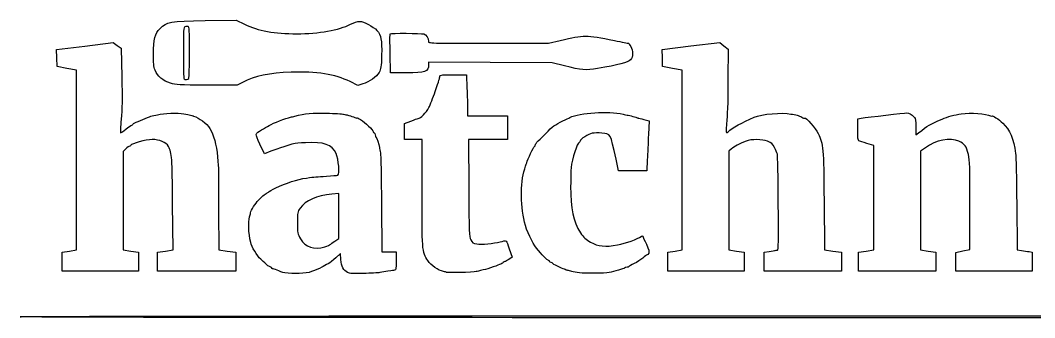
# Model space of a CAD drawing. Extents: x 1.8 to 46.9, y 1982.2 to 1997.9.
# Drawn here: x 1.77 to 23.91, y 1984.68 to 1991.17 of the extents above; entities that cross this region are included whole.
import ezdxf

# ---------------------------------------------------------------- set-up
doc = ezdxf.new("R2010")
doc.units = 0
doc.layers.add('Image', color=7, linetype='CONTINUOUS')

msp = doc.modelspace()

# ---------------------------------------------------------------- linework, layer by layer
at = {"layer": 'Image', "color": 7}
for points in [[(5.809906, 1991.165619), (6.485226, 1991.173674), (6.663378, 1991.089177)], [(2.68862, 1985.900993), (2.68862, 1986.106216), (2.844742, 1986.132923), (3.000864, 1986.159631), (3.000864, 1988.12181), (3.000864, 1990.08399), (2.787502, 1990.122749), (2.57414, 1990.161509), (2.568297, 1990.349501), (2.562447, 1990.537493), (3.182467, 1990.611435), (3.802487, 1990.685378), (3.888614, 1990.624283), (3.97474, 1990.563188), (3.988824, 1989.935326)], [(11.991435, 1990.670937), (13.300647, 1990.670937), (13.557882, 1990.731785)], [(15.907214, 1985.900993), (15.907214, 1986.106303), (16.063336, 1986.131488), (16.219457, 1986.156673), (16.219457, 1988.120189), (16.219457, 1990.083716), (16.006095, 1990.123623), (15.792733, 1990.163531), (15.786958, 1990.350388), (15.781183, 1990.537245), (16.411379, 1990.611765), (17.041577, 1990.686285), (17.130523, 1990.6134), (17.219469, 1990.540515), (17.218926, 1989.903114)], [(10.196579, 1990.025633), (9.854507, 1990.025633), (9.845188, 1990.447181)], [(13.648696, 1990.176429), (13.378067, 1990.242977), (12.030188, 1990.249652), (10.682308, 1990.256327), (10.682308, 1990.205132)], [(5.449357, 1989.905071), (5.449518, 1989.905092)], [(6.622971, 1989.815179), (6.50849, 1989.755112), (5.842356, 1989.756237)], [(9.24759, 1989.782902), (9.140204, 1989.751424), (8.969255, 1989.835806)], [(11.220126, 1989.983995), (11.508323, 1989.983995), (11.521875, 1989.687357)], [(11.535435, 1989.239799), (11.535517, 1989.088877), (11.972666, 1989.088877), (12.409818, 1989.088877), (12.409818, 1988.828668), (12.409818, 1988.568458), (11.981688, 1988.568458), (11.553577, 1988.568458), (11.560177, 1987.512012)], [(10.541797, 1987.439167), (10.546822, 1988.568469), (10.354267, 1988.568472), (10.161713, 1988.568473), (10.161713, 1988.743203), (10.161713, 1988.917929), (10.297241, 1988.972184)], [(15.383977, 1989.00724), (15.49564, 1988.979482), (15.48262, 1988.675085)], [(20.049739, 1988.784477), (20.049739, 1989.022694), (20.127811, 1989.034686)], [(21.319587, 1988.846344), (21.319587, 1988.669305), (21.376827, 1988.713644)], [(7.241603, 1988.310731), (7.100601, 1988.256214), (7.000869, 1988.469589)], [(20.070551, 1985.901306), (20.070551, 1986.106927), (20.23709, 1986.132839), (20.403629, 1986.158744), (20.403629, 1987.299081), (20.403629, 1988.439427), (20.252715, 1988.484097)], [(4.07709, 1988.36438), (4.021153, 1988.306), (4.021153, 1987.23242), (4.021153, 1986.15884), (4.187692, 1986.132935), (4.35423, 1986.107023), (4.35423, 1985.901401), (4.35423, 1985.695778), (3.521567, 1985.695778), (2.688899, 1985.695778), (2.688899, 1985.901), (2.68862, 1985.900993)], [(17.297259, 1988.362924), (17.239786, 1988.311699), (17.239786, 1987.235219), (17.239786, 1986.158736), (17.406323, 1986.132823), (17.572864, 1986.106911), (17.572864, 1985.90129), (17.572864, 1985.695666), (16.740145, 1985.695666), (15.907478, 1985.695666), (15.907478, 1985.900982), (15.907214, 1985.900993)], [(21.526058, 1988.390232), (21.423642, 1988.315059), (21.423642, 1987.236908), (21.423642, 1986.158758), (21.590181, 1986.132845), (21.75672, 1986.10694), (21.75672, 1985.90132), (21.75672, 1985.695696), (20.913643, 1985.695696), (20.070566, 1985.695696), (20.070551, 1985.901306)], [(15.457105, 1988.12609), (15.44461, 1987.881493), (15.137864, 1987.881493), (14.831103, 1987.881493), (14.775385, 1988.136496)], [(8.636965, 1986.349182), (8.725456, 1986.409197), (8.725456, 1986.897671), (8.725456, 1987.386146), (8.574543, 1987.372226)], [(6.098755, 1987.003821), (6.102737, 1986.15737), (6.290083, 1986.13178), (6.47743, 1986.10619), (6.47743, 1985.900978), (6.47743, 1985.695767), (5.623965, 1985.695767), (4.77048, 1985.695767), (4.77048, 1985.90139), (4.77048, 1986.107011), (4.938427, 1986.133134), (5.106374, 1986.159264), (5.097866, 1987.160905)], [(9.656179, 1987.158122), (9.664459, 1986.112084), (9.819358, 1986.112084), (9.974257, 1986.112084), (9.974257, 1985.914325)], [(19.316018, 1987.232487), (19.324501, 1986.156851), (19.510359, 1986.131449), (19.696217, 1986.106039), (19.696217, 1985.900827), (19.696217, 1985.695615), (18.853122, 1985.695615), (18.010048, 1985.695615), (18.010048, 1985.901828), (18.010048, 1986.10804), (18.119347, 1986.124915)], [(23.791577, 1986.119047), (23.859234, 1986.107385), (23.859234, 1985.901536), (23.859234, 1985.695686), (23.026565, 1985.695686), (22.193898, 1985.695686), (22.193898, 1985.899724), (22.193898, 1986.103773), (22.344811, 1986.133915), (22.495724, 1986.164058), (22.499174, 1987.122891)], [(23.520044, 1987.160173), (23.529607, 1986.157875), (23.626766, 1986.1443)], [(8.771816, 1985.94482), (8.761991, 1986.081845), (8.660293, 1985.984846)], [(12.446109, 1986.180568), (12.508239, 1985.995346), (12.438511, 1985.949641)], [(7.543699, 1985.657976), (7.543878, 1985.657925)], [(11.072254, 1985.666406), (11.072431, 1985.666396)], [(13.97673, 1985.655361), (13.9766, 1985.655438)]]:
    msp.add_lwpolyline(points, dxfattribs=at)
for points in [[(5.050586, 1989.797209)], [(8.422565, 1986.227084)], [(1.772686, 1984.696571)]]:
    msp.add_lwpolyline(points, close=True, dxfattribs=at)
for points in [[(4.823315, 1990.995691), (4.974307, 1991.146701), (5.030139, 1991.156316), (5.809906, 1991.165619)], [(8.98338, 1991.086992), (9.050828, 1991.121499), (9.138492, 1991.149737), (9.17822, 1991.149737)], [(9.17822, 1991.149737), (9.270273, 1991.149737), (9.478211, 1991.039806), (9.557972, 1990.94896)], [(4.677929, 1990.431568), (4.679676, 1990.765554), (4.709711, 1990.88208), (4.823315, 1990.995691)], [(5.366394, 1991.033476), (5.335914, 1991.021784), (5.332246, 1990.960576), (5.332246, 1990.464014)], [(5.434052, 1991.035951), (5.415715, 1991.041801), (5.385182, 1991.040751), (5.366394, 1991.033476)], [(5.466259, 1990.477776), (5.467406, 1990.963388), (5.463754, 1991.026501), (5.434052, 1991.035951)], [(6.663378, 1991.089177), (6.976066, 1990.940884), (7.312606, 1990.879237), (7.809519, 1990.879237)], [(7.809519, 1990.879237), (8.286744, 1990.879237), (8.731047, 1990.957872), (8.98338, 1991.086992)], [(9.557972, 1990.94896), (9.647579, 1990.846911), (9.666898, 1990.744113), (9.658873, 1990.411993)], [(9.844522, 1990.879127), (9.858082, 1990.8955), (10.519944, 1990.891277), (10.579779, 1990.874402)], [(9.845188, 1990.447181), (9.840163, 1990.679028), (9.839863, 1990.873403), (9.844522, 1990.879127)], [(10.579779, 1990.874402), (10.634889, 1990.858885), (10.682223, 1990.783655), (10.682223, 1990.711595)], [(10.682223, 1990.711595), (10.682223, 1990.671695), (10.706673, 1990.670937), (11.991435, 1990.670937)], [(13.557882, 1990.731785), (14.093491, 1990.858473), (14.105404, 1990.858467), (14.739511, 1990.731179)], [(14.739511, 1990.731179), (14.904456, 1990.69806), (15.042756, 1990.670977), (15.046865, 1990.670977)], [(15.046865, 1990.670977), (15.051065, 1990.670977), (15.072912, 1990.640535), (15.095577, 1990.603327)], [(5.332246, 1990.464014), (5.332246, 1990.158019), (5.338359, 1989.901415), (5.346064, 1989.893784)], [(5.449518, 1989.905092), (5.458026, 1989.91893), (5.465728, 1990.17664), (5.466259, 1990.477776)], [(15.095577, 1990.603327), (15.152704, 1990.509609), (15.15026, 1990.376162), (15.090252, 1990.307779)], [(4.71468, 1990.083108), (4.68505, 1990.159928), (4.676892, 1990.237063), (4.677929, 1990.431568)], [(9.658873, 1990.411993), (9.652498, 1990.1516), (9.646378, 1990.110035), (9.60359, 1990.035224)], [(15.090252, 1990.307779), (15.04016, 1990.250786), (14.828658, 1990.195506), (14.369145, 1990.119279)], [(5.050577, 1989.797212), (4.889167, 1989.848405), (4.764195, 1989.954774), (4.71468, 1990.083108)], [(7.684622, 1990.039282), (7.207684, 1990.021267), (6.886597, 1989.953484), (6.622971, 1989.815179)], [(8.969255, 1989.835806), (8.649309, 1989.993762), (8.231445, 1990.059945), (7.684622, 1990.039282)], [(9.60359, 1990.035224), (9.545173, 1989.93336), (9.393097, 1989.825553), (9.24759, 1989.782902)], [(10.682308, 1990.205132), (10.682308, 1990.048388), (10.620741, 1990.025633), (10.196579, 1990.025633)], [(14.369145, 1990.119279), (14.114089, 1990.076964), (14.024143, 1990.084104), (13.648696, 1990.176429)], [(3.988824, 1989.935326), (3.999454, 1989.468627), (3.995732, 1989.231326), (3.97474, 1989.010829)], [(5.842356, 1989.756237), (5.245747, 1989.757212), (5.16311, 1989.761562), (5.050586, 1989.797209)], [(5.346064, 1989.893784), (5.368917, 1989.871036), (5.432642, 1989.878026), (5.449357, 1989.905071)], [(10.829277, 1989.619706), (10.915029, 1989.865963), (10.927174, 1989.906622), (10.930337, 1989.957978)], [(10.930337, 1989.957978), (10.931537, 1989.977463), (11.004295, 1989.983995), (11.220126, 1989.983995)], [(17.218926, 1989.903114), (17.218629, 1989.552545), (17.208029, 1989.145809), (17.195541, 1988.999259)], [(10.688887, 1989.265823), (10.718242, 1989.323063), (10.781411, 1989.482315), (10.829277, 1989.619706)], [(11.521875, 1989.687357), (11.5293, 1989.524206), (11.535435, 1989.322806), (11.535435, 1989.239799)], [(4.768635, 1989.109917), (4.90589, 1989.143284), (5.20542, 1989.153094), (5.34483, 1989.128787)], [(5.34483, 1989.128787), (5.473501, 1989.106362), (5.526755, 1989.094917), (5.535498, 1989.087882)], [(7.767682, 1989.079699), (7.985136, 1989.137186), (8.152642, 1989.152996), (8.454631, 1989.144574)], [(8.454631, 1989.144574), (8.632092, 1989.139699), (8.800709, 1989.129829), (8.829332, 1989.122801)], [(8.829332, 1989.122801), (8.857952, 1989.115826), (8.900627, 1989.106174), (8.924147, 1989.101441)], [(10.458784, 1989.026432), (10.506161, 1989.026432), (10.634649, 1989.160101), (10.688887, 1989.265823)], [(13.766272, 1989.04894), (13.986862, 1989.157394), (14.608264, 1989.196114), (14.928844, 1989.121382)], [(14.928844, 1989.121382), (14.957464, 1989.114707), (15.008995, 1989.10435), (15.043323, 1989.098372)], [(17.791635, 1989.057979), (17.952328, 1989.126574), (18.401217, 1989.164707), (18.593078, 1989.126064)], [(18.593078, 1989.126064), (18.633158, 1989.117979), (18.692545, 1989.105971), (18.725045, 1989.099326)], [(20.127811, 1989.034686), (20.289591, 1989.059534), (21.071264, 1989.151256), (21.121239, 1989.151256)], [(21.121239, 1989.151256), (21.168887, 1989.151256), (21.212127, 1989.125629), (21.290674, 1989.050891)], [(21.892039, 1989.014601), (22.010613, 1989.066216), (22.166232, 1989.108811), (22.309919, 1989.128968)], [(22.309919, 1989.128968), (22.521661, 1989.158668), (22.854356, 1989.136243), (22.948485, 1989.085994)], [(3.97474, 1989.010829), (3.959062, 1988.847678), (3.952418, 1988.71419), (3.960125, 1988.71419)], [(4.206146, 1988.880725), (4.218901, 1988.880725), (4.229265, 1988.8895), (4.229265, 1988.90015)], [(4.229265, 1988.90015), (4.229265, 1988.910837), (4.250258, 1988.926212), (4.275928, 1988.934365)], [(4.275928, 1988.934365), (4.301705, 1988.94245), (4.379195, 1988.975382), (4.448393, 1989.007407)], [(4.448393, 1989.007407), (4.517592, 1989.03944), (4.597313, 1989.07058), (4.625508, 1989.076617)], [(4.625508, 1989.076617), (4.65373, 1989.082617), (4.718145, 1989.097632), (4.768635, 1989.109917)], [(5.535498, 1989.087882), (5.53843, 1989.085632), (5.547721, 1989.081657), (5.556226, 1989.079212)], [(5.556226, 1989.079212), (5.675569, 1989.0452), (5.83911, 1988.920897), (5.909026, 1988.811055)], [(7.208173, 1988.878347), (7.284068, 1988.923609), (7.578802, 1989.037529), (7.66779, 1989.055999)], [(7.66779, 1989.055999), (7.6941, 1989.061474), (7.739063, 1989.072131), (7.767682, 1989.079699)], [(8.924147, 1989.101441), (8.947532, 1989.096716), (9.00153, 1989.078371), (9.043836, 1989.060694)], [(9.043836, 1989.060694), (9.086144, 1989.043031), (9.120768, 1989.033521), (9.120768, 1989.039596)], [(9.120768, 1989.039596), (9.120768, 1989.045746), (9.155898, 1989.029704), (9.198843, 1989.004129)], [(9.198843, 1989.004129), (9.297591, 1988.945291), (9.474664, 1988.776359), (9.474664, 1988.740977)], [(10.297241, 1988.972184), (10.371783, 1989.002027), (10.444486, 1989.026432), (10.458784, 1989.026432)], [(13.233472, 1988.695268), (13.407983, 1988.869218), (13.428817, 1988.884467), (13.617405, 1988.976287)], [(13.617405, 1988.976287), (13.680382, 1989.006947), (13.747377, 1989.03964), (13.766272, 1989.04894)], [(15.043323, 1989.098372), (15.077681, 1989.092372), (15.138569, 1989.07651), (15.178639, 1989.063047)], [(15.178639, 1989.063047), (15.218719, 1989.0496), (15.256177, 1989.03778), (15.261896, 1989.036797)], [(15.261896, 1989.036797), (15.267671, 1989.035822), (15.322564, 1989.022502), (15.383977, 1989.00724)], [(17.195541, 1988.999259), (17.182784, 1988.85271), (17.177204, 1988.728145), (17.183046, 1988.722448)], [(17.221904, 1988.739563), (17.307951, 1988.822515), (17.527573, 1988.94526), (17.791635, 1989.057979)], [(18.725045, 1989.099326), (18.757565, 1989.092726), (18.805138, 1989.073526), (18.830782, 1989.056711)], [(18.830782, 1989.056711), (18.856297, 1989.039926), (18.882817, 1989.031571), (18.889402, 1989.038164)], [(18.889402, 1989.038164), (18.91305, 1989.061811), (19.137125, 1988.809562), (19.187985, 1988.702032)], [(21.290674, 1989.050891), (21.310872, 1989.031631), (21.319587, 1988.970305), (21.319587, 1988.846344)], [(21.376827, 1988.713644), (21.58995, 1988.878692), (21.61958, 1988.896), (21.892039, 1989.014601)], [(22.948485, 1989.085994), (22.96842, 1989.075291), (22.984928, 1989.071774), (22.984928, 1989.078209)], [(22.984928, 1989.078209), (22.984928, 1989.105553), (23.126806, 1989.013161), (23.220823, 1988.924596)], [(23.220823, 1988.924596), (23.363898, 1988.789815), (23.453372, 1988.575945), (23.496127, 1988.266556)], [(3.960125, 1988.71419), (3.967835, 1988.71419), (4.021032, 1988.751668), (4.078538, 1988.797458)], [(4.078538, 1988.797458), (4.136044, 1988.843253), (4.193497, 1988.880725), (4.206146, 1988.880725)], [(5.909026, 1988.811055), (5.992574, 1988.679802), (6.055449, 1988.451143), (6.078807, 1988.193747)], [(7.000869, 1988.469589), (6.890776, 1988.705176), (6.889686, 1988.696444), (7.039429, 1988.780804)], [(7.039429, 1988.780804), (7.090768, 1988.809731), (7.166718, 1988.853621), (7.208173, 1988.878347)], [(9.474664, 1988.740977), (9.474664, 1988.726232), (9.483927, 1988.714172), (9.495386, 1988.714172)], [(9.495386, 1988.714172), (9.506816, 1988.714172), (9.516109, 1988.695992), (9.516109, 1988.67377)], [(9.516109, 1988.67377), (9.516109, 1988.651548), (9.525184, 1988.627735), (9.536306, 1988.620843)], [(13.013706, 1988.446157), (13.013706, 1988.472962), (13.037623, 1988.500044), (13.233472, 1988.695268)], [(14.257274, 1988.706051), (14.169313, 1988.689544), (13.992092, 1988.575396), (13.992092, 1988.535247)], [(14.464098, 1988.708751), (14.389848, 1988.714676), (14.296788, 1988.713476), (14.257274, 1988.706051)], [(14.775385, 1988.136496), (14.64985, 1988.710909), (14.659575, 1988.693059), (14.464098, 1988.708751)], [(15.48262, 1988.675085), (15.47542, 1988.507666), (15.464013, 1988.260619), (15.457105, 1988.12609)], [(17.183046, 1988.722448), (17.188671, 1988.716748), (17.206169, 1988.724473), (17.221904, 1988.739563)], [(19.187985, 1988.702032), (19.300818, 1988.463551), (19.30677, 1988.395193), (19.316018, 1987.232487)], [(20.075786, 1988.537512), (20.056916, 1988.543812), (20.049739, 1988.612452), (20.049739, 1988.784477)], [(4.648051, 1988.568472), (4.516325, 1988.568472), (4.187663, 1988.478668), (4.187663, 1988.442665)], [(5.005069, 1988.416865), (4.957715, 1988.50723), (4.813498, 1988.568472), (4.648051, 1988.568472)], [(7.736486, 1988.476914), (7.671567, 1988.463047), (7.397347, 1988.370948), (7.241603, 1988.310731)], [(8.000047, 1988.499001), (7.877993, 1988.491726), (7.759393, 1988.481804), (7.736486, 1988.476914)], [(8.665171, 1988.26664), (8.583083, 1988.456343), (8.394023, 1988.522398), (8.000047, 1988.499001)], [(9.536306, 1988.620843), (9.555446, 1988.608963), (9.597454, 1988.481149), (9.611539, 1988.39151)], [(12.996703, 1988.419262), (13.005966, 1988.423162), (13.013706, 1988.435184), (13.013706, 1988.446157)], [(13.973755, 1988.505982), (13.931635, 1988.505982), (13.813169, 1988.141979), (13.794248, 1987.954339)], [(13.992092, 1988.535247), (13.992092, 1988.519152), (13.983812, 1988.505982), (13.973755, 1988.505982)], [(17.614468, 1988.532196), (17.461748, 1988.470509), (17.352715, 1988.412324), (17.297259, 1988.362924)], [(18.083796, 1988.530471), (17.963044, 1988.577901), (17.729815, 1988.578741), (17.614468, 1988.532196)], [(18.234948, 1988.393186), (18.194665, 1988.473969), (18.169526, 1988.496797), (18.083796, 1988.530471)], [(20.252715, 1988.484097), (20.169694, 1988.508659), (20.090083, 1988.532697), (20.075786, 1988.537512)], [(22.258921, 1988.531911), (22.070113, 1988.616362), (21.749731, 1988.554419), (21.526058, 1988.390232)], [(22.465214, 1988.242632), (22.422727, 1988.425388), (22.387912, 1988.474222), (22.258921, 1988.531911)], [(4.160346, 1988.42276), (4.145199, 1988.42276), (4.107837, 1988.396473), (4.07709, 1988.36438)], [(4.187663, 1988.442665), (4.187663, 1988.431708), (4.17544, 1988.42276), (4.160346, 1988.42276)], [(5.097866, 1987.160905), (5.089091, 1988.179319), (5.082453, 1988.269074), (5.005069, 1988.416865)], [(8.702138, 1987.789613), (8.747663, 1987.804658), (8.722065, 1988.135167), (8.665171, 1988.26664)], [(9.611539, 1988.39151), (9.615289, 1988.368605), (9.624829, 1988.317088), (9.633056, 1988.277019)], [(9.633056, 1988.277019), (9.641336, 1988.236947), (9.651664, 1987.733443), (9.656179, 1987.158122)], [(12.826523, 1988.058439), (12.847246, 1988.142092), (12.97345, 1988.409782), (12.996703, 1988.419262)], [(18.2962, 1988.25017), (18.289, 1988.275542), (18.261513, 1988.339894), (18.234948, 1988.393186)], [(18.316923, 1987.178825), (18.312723, 1987.742696), (18.30337, 1988.2248), (18.2962, 1988.25017)], [(22.499174, 1987.122891), (22.502324, 1987.979801), (22.498635, 1988.098848), (22.465214, 1988.242632)], [(23.496127, 1988.266556), (23.504107, 1988.209301), (23.514734, 1987.711436), (23.520044, 1987.160173)], [(6.078807, 1988.193747), (6.090766, 1988.062081), (6.099269, 1987.930936), (6.097675, 1987.902313)], [(12.801278, 1987.985584), (12.812438, 1988.014204), (12.823861, 1988.046994), (12.826523, 1988.058439)], [(6.097675, 1987.902313), (6.096062, 1987.873693), (6.09655, 1987.46937), (6.098755, 1987.003821)], [(8.454682, 1987.768253), (8.574902, 1987.774778), (8.686247, 1987.784378), (8.702138, 1987.789613)], [(12.776828, 1986.762562), (12.678319, 1987.167605), (12.688838, 1987.695656), (12.801278, 1987.985584)], [(13.794248, 1987.954339), (13.790798, 1987.919997), (13.786553, 1987.737326), (13.784985, 1987.548415)], [(7.351399, 1987.51293), (7.563114, 1987.616143), (7.821343, 1987.699025), (8.017533, 1987.726733)], [(8.017533, 1987.726733), (8.206952, 1987.753493), (8.240302, 1987.756658), (8.454682, 1987.768253)], [(6.972802, 1987.246629), (7.06031, 1987.33659), (7.140722, 1987.402754), (7.162566, 1987.402754)], [(7.162566, 1987.402754), (7.172927, 1987.402754), (7.18462, 1987.410449), (7.188341, 1987.419794)], [(7.188341, 1987.419794), (7.192031, 1987.429154), (7.265538, 1987.471064), (7.351399, 1987.51293)], [(8.574543, 1987.372226), (8.237601, 1987.341116), (8.002738, 1987.238637), (7.882387, 1987.070223)], [(10.664835, 1985.923714), (10.542515, 1986.104842), (10.536136, 1986.183253), (10.541797, 1987.439167)], [(11.560177, 1987.512012), (11.566327, 1986.535468), (11.569739, 1986.449737), (11.605079, 1986.378493)], [(13.784985, 1987.548415), (13.78041, 1987.055312), (13.838663, 1986.780654), (14.000234, 1986.531906)], [(6.799062, 1986.967593), (6.812878, 1987.030601), (6.902301, 1987.174139), (6.972802, 1987.246629)], [(18.29752, 1986.151202), (18.31984, 1986.153227), (18.323305, 1986.344442), (18.316923, 1987.178825)], [(6.777268, 1986.877129), (6.783913, 1986.902877), (6.794008, 1986.943594), (6.799062, 1986.967593)], [(7.882387, 1987.070223), (7.82196, 1986.985644), (7.819943, 1986.975361), (7.819943, 1986.75044)], [(6.801452, 1986.320858), (6.753217, 1986.53954), (6.744024, 1986.750788), (6.777268, 1986.877129)], [(7.819943, 1986.75044), (7.819943, 1986.525936), (7.822268, 1986.514055), (7.887892, 1986.400527)], [(13.038183, 1986.19455), (12.948872, 1986.30423), (12.82041, 1986.583415), (12.776828, 1986.762562)], [(14.000234, 1986.531906), (14.068927, 1986.426162), (14.111977, 1986.385461), (14.21798, 1986.326019)], [(15.320697, 1986.450512), (15.339829, 1986.466374), (15.354897, 1986.468317), (15.359472, 1986.455537)], [(15.359472, 1986.455537), (15.363372, 1986.444077), (15.398877, 1986.365013), (15.437948, 1986.27981)], [(7.022573, 1985.952436), (6.938307, 1986.033051), (6.822285, 1986.226339), (6.801452, 1986.320858)], [(7.887892, 1986.400527), (7.996979, 1986.211849), (8.178359, 1986.153006), (8.422565, 1986.227084)], [(8.42254, 1986.227071), (8.479195, 1986.244268), (8.530723, 1986.265253), (8.53702, 1986.273743)], [(8.53702, 1986.273743), (8.543395, 1986.282225), (8.588305, 1986.31617), (8.636965, 1986.349182)], [(11.605079, 1986.378493), (11.638702, 1986.310888), (11.655329, 1986.299613), (11.740394, 1986.286678)], [(11.740394, 1986.286678), (11.828462, 1986.273276), (12.113727, 1986.298768), (12.243297, 1986.331588)], [(12.243297, 1986.331588), (12.393891, 1986.369741), (12.37893, 1986.380886), (12.446109, 1986.180568)], [(14.21798, 1986.326019), (14.383349, 1986.233298), (14.544927, 1986.216862), (14.806967, 1986.266109)], [(14.806967, 1986.266109), (14.981213, 1986.298862), (15.256753, 1986.397755), (15.320697, 1986.450512)], [(15.437948, 1986.27981), (15.49125, 1986.163574), (15.503963, 1986.115504), (15.488873, 1986.087256)], [(13.30439, 1985.924732), (13.281005, 1985.924732), (13.148852, 1986.058634), (13.038183, 1986.19455)], [(15.453848, 1986.049217), (15.445568, 1986.048988), (15.40299, 1986.017417), (15.359036, 1985.979039)], [(15.488873, 1986.087256), (15.477713, 1986.066549), (15.462038, 1986.049434), (15.453848, 1986.049217)], [(18.119347, 1986.124915), (18.179452, 1986.134177), (18.237999, 1986.143365), (18.249453, 1986.145277)], [(18.249453, 1986.145277), (18.260883, 1986.147152), (18.282543, 1986.149852), (18.29752, 1986.151202)], [(23.626766, 1986.1443), (23.680195, 1986.1368), (23.754374, 1986.12549), (23.791577, 1986.119047)], [(7.224561, 1985.790098), (7.17968, 1985.804363), (7.165197, 1985.815973), (7.022573, 1985.952436)], [(7.268251, 1985.75334), (7.268251, 1985.76594), (7.248588, 1985.782463), (7.224561, 1985.790098)], [(8.491017, 1985.852197), (8.45384, 1985.832592), (8.391125, 1985.799015), (8.35161, 1985.777587)], [(8.660293, 1985.984846), (8.60435, 1985.931498), (8.528194, 1985.871808), (8.491017, 1985.852197)], [(8.915075, 1985.663341), (8.824353, 1985.710254), (8.782738, 1985.791992), (8.771816, 1985.94482)], [(9.974257, 1985.914325), (9.974257, 1985.753575), (9.968482, 1985.716081), (9.943035, 1985.713966)], [(11.009881, 1985.686241), (10.894922, 1985.707076), (10.738369, 1985.814838), (10.664835, 1985.923714)], [(12.31058, 1985.879629), (12.2864, 1985.855322), (12.210928, 1985.824159), (12.03513, 1985.765729)], [(12.351852, 1985.903936), (12.34259, 1985.903936), (12.323982, 1985.892986), (12.31058, 1985.879629)], [(12.438511, 1985.949641), (12.400156, 1985.924501), (12.361159, 1985.903936), (12.351852, 1985.903936)], [(13.325907, 1985.90392), (13.325907, 1985.91538), (13.316045, 1985.924732), (13.30439, 1985.924732)], [(13.357129, 1985.883107), (13.339857, 1985.883107), (13.325907, 1985.892475), (13.325907, 1985.90392)], [(13.388352, 1985.867215), (13.388352, 1985.87599), (13.374259, 1985.883107), (13.357129, 1985.883107)], [(13.49765, 1985.802385), (13.437545, 1985.829295), (13.388352, 1985.858463), (13.388352, 1985.867215)], [(13.649467, 1985.73382), (13.626082, 1985.744635), (13.55776, 1985.775483), (13.49765, 1985.802385)], [(15.057341, 1985.794612), (15.053591, 1985.78604), (15.034219, 1985.77899), (15.014659, 1985.77899)], [(15.171689, 1985.859742), (15.112612, 1985.832502), (15.061142, 1985.803207), (15.057341, 1985.794612)], [(15.359036, 1985.979039), (15.315056, 1985.940654), (15.230764, 1985.886978), (15.171689, 1985.859742)], [(7.281275, 1985.743448), (7.274097, 1985.736248), (7.268251, 1985.740748), (7.268251, 1985.75334)], [(7.376915, 1985.714273), (7.331476, 1985.73747), (7.288423, 1985.750588), (7.281275, 1985.743448)], [(7.543878, 1985.657925), (7.497477, 1985.66571), (7.422356, 1985.69109), (7.376915, 1985.714273)], [(8.132003, 1985.683041), (7.994084, 1985.635897), (7.739381, 1985.625044), (7.543699, 1985.657976)], [(8.35161, 1985.777587), (8.289825, 1985.744077), (8.210024, 1985.70972), (8.132003, 1985.683041)], [(9.260665, 1985.642244), (9.035929, 1985.634969), (8.961071, 1985.639544), (8.915075, 1985.663341)], [(9.620398, 1985.662306), (9.580325, 1985.656381), (9.418436, 1985.647336), (9.260665, 1985.642244)], [(9.89622, 1985.707291), (9.87948, 1985.702716), (9.738052, 1985.679751), (9.620398, 1985.662306)], [(9.943035, 1985.713966), (9.925762, 1985.712541), (9.904792, 1985.709541), (9.89622, 1985.707291)], [(11.072431, 1985.666396), (11.066656, 1985.672096), (11.038576, 1985.681036), (11.009881, 1985.686241)], [(11.722882, 1985.682561), (11.65953, 1985.666054), (11.08683, 1985.651827), (11.072254, 1985.666406)], [(11.81656, 1985.705286), (11.793708, 1985.700261), (11.751513, 1985.690009), (11.722882, 1985.682561)], [(12.03513, 1985.765729), (11.944863, 1985.735729), (11.906034, 1985.724996), (11.81656, 1985.705286)], [(13.722337, 1985.70823), (13.705597, 1985.71153), (13.672852, 1985.723005), (13.649467, 1985.73382)], [(13.810061, 1985.68633), (13.778508, 1985.695105), (13.739028, 1985.704968), (13.722337, 1985.70823)], [(13.9766, 1985.655438), (13.91657, 1985.66362), (13.84163, 1985.677555), (13.810061, 1985.68633)], [(14.627119, 1985.662861), (14.527094, 1985.644051), (14.095894, 1985.639086), (13.97673, 1985.655361)], [(14.959144, 1985.761687), (14.938692, 1985.743695), (14.735631, 1985.68329), (14.627119, 1985.662861)], [(15.014659, 1985.77899), (14.994986, 1985.77899), (14.970019, 1985.771205), (14.959144, 1985.761687)], [(1.772686, 1984.696571), (1.772686, 1984.710439), (8.146059, 1984.717384), (20.851179, 1984.717384)], [(20.851179, 1984.675774), (8.146059, 1984.675774), (1.772686, 1984.682749), (1.772686, 1984.696571)], [(20.851179, 1984.717384), (33.556291, 1984.717384), (39.929668, 1984.710409), (39.929668, 1984.696571)], [(39.929668, 1984.696571), (39.929668, 1984.682704), (33.556291, 1984.675774), (20.851179, 1984.675774)]]:
    msp.add_open_spline(points, degree=3, dxfattribs=at)

doc.saveas('drawing.dxf')
